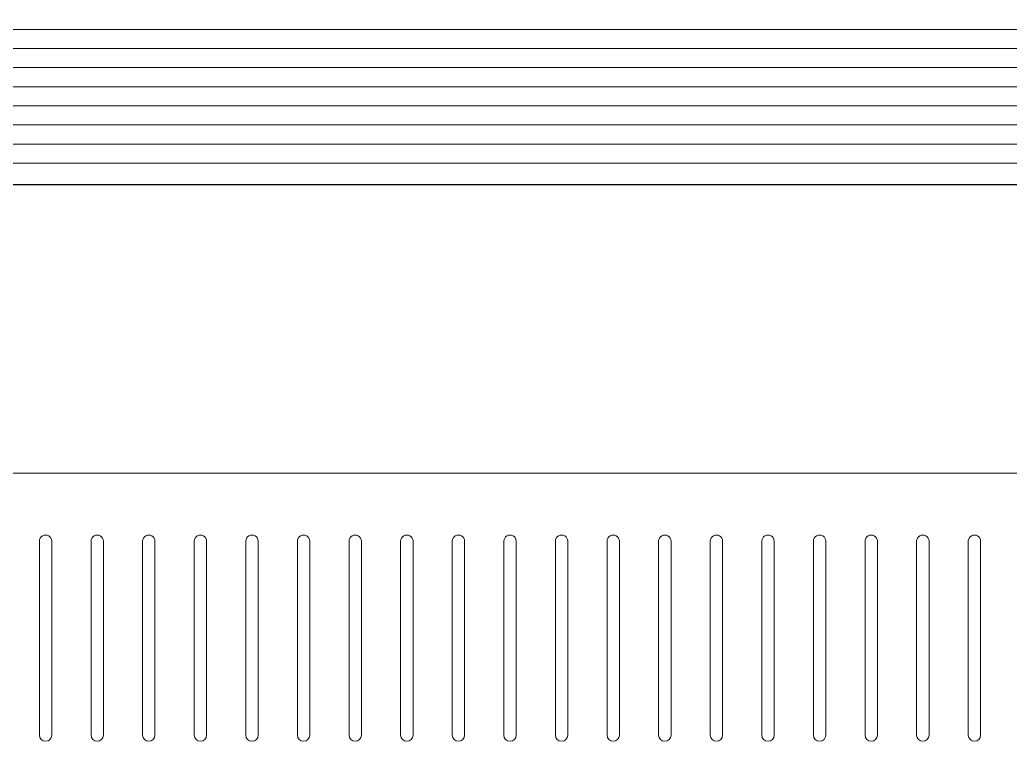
# Model space of a CAD drawing. Header units: millimetres. Extents: x -71336 to -33468, y -26189 to 22712.
# Drawn here: x -34305.3 to -34152.7, y -13294.6 to -13183.5 of the extents above; entities that cross this region are included whole.
import ezdxf

# ---------------------------------------------------------------- set-up
doc = ezdxf.new("R2010")
doc.units = ezdxf.units.MM
doc.set_wipeout_variables(frame=1)
doc.layers.add('PDF3_Geometry', color=7, linetype='Continuous')
doc.layers.add('SC - Equipment', color=7, linetype='Continuous', lineweight=13)
doc.layers.add('SC - Rack Layout - U-guides and centreline', color=5, linetype='Continuous', lineweight=13, plot=False)
doc.styles.add('ARIAL', font='arial.ttf')

# ---------------------------------------------------------------- blocks, each defined once
blk = doc.blocks.new('*U240')
at = {"layer": 'SC - Rack Layout - U-guides and centreline', "ltscale": 5}
blk.add_lwpolyline([(-300, 0), (300, 0)], dxfattribs=at)
blk = doc.blocks.new('*U241')
at = {"layer": 'SC - Rack Layout - U-guides and centreline', "color": 0, "linetype": 'ByBlock', "lineweight": -2, "transparency": 16777216}
for p in [(0, 44.45), (0, 0)]:
    blk.add_blockref('*U240', p, dxfattribs=at)
blk = doc.blocks.new('*U270')
at = {"layer": 'SC - Equipment'}
for p, q in [((-245.364, 50.8), (244.4623, 50.8)), ((-4.9276, 40.3225), (-4.9276, 10.4775)), ((-3.0226, 10.4775), (-3.0226, 40.3225)), ((3.0226, 40.3225), (3.0226, 10.4775)), ((4.9276, 10.4775), (4.9276, 40.3225)), ((10.9728, 40.3225), (10.9728, 10.4775)), ((12.8778, 10.4775), (12.8778, 40.3225)), ((18.923, 40.3225), (18.923, 10.4775)), ((20.828, 10.4775), (20.828, 40.3225)), ((26.8732, 40.3225), (26.8732, 10.4775)), ((28.7782, 10.4775), (28.7782, 40.3225)), ((34.8234, 40.3225), (34.8234, 10.4775)), ((36.7284, 10.4775), (36.7284, 40.3225)), ((42.7736, 40.3225), (42.7736, 10.4775)), ((44.6786, 10.4775), (44.6786, 40.3225)), ((50.7238, 40.3225), (50.7238, 10.4775)), ((52.6288, 10.4775), (52.6288, 40.3225)), ((58.674, 40.3225), (58.674, 10.4775)), ((60.579, 10.4775), (60.579, 40.3225)), ((66.6242, 40.3225), (66.6242, 10.4775)), ((68.5292, 10.4775), (68.5292, 40.3225)), ((74.5744, 40.3225), (74.5744, 10.4775)), ((76.4794, 10.4775), (76.4794, 40.3225)), ((82.5246, 40.3225), (82.5246, 10.4775)), ((84.4296, 10.4775), (84.4296, 40.3225)), ((90.4748, 40.3225), (90.4748, 10.4775)), ((92.3798, 10.4775), (92.3798, 40.3225)), ((98.425, 40.3225), (98.425, 10.4775)), ((100.33, 10.4775), (100.33, 40.3225)), ((106.3752, 40.3225), (106.3752, 10.4775)), ((108.2802, 10.4775), (108.2802, 40.3225)), ((114.3254, 40.3225), (114.3254, 10.4775)), ((116.2304, 10.4775), (116.2304, 40.3225)), ((122.2756, 40.3225), (122.2756, 10.4775)), ((124.1806, 10.4775), (124.1806, 40.3225)), ((130.2258, 40.3225), (130.2258, 10.4775)), ((132.1308, 10.4775), (132.1308, 40.3225)), ((138.176, 40.3225), (138.176, 10.4775)), ((140.081, 10.4775), (140.081, 40.3225))]:
    blk.add_line(p, q, dxfattribs=at)
for centre, start, end in [((-3.9751, 40.3225), 359.999983, 179.999991), ((3.9751, 40.3225), 359.999983, 179.999991), ((11.9253, 40.3225), 359.999983, 179.999991), ((19.8755, 40.3225), 359.999983, 179.999991), ((27.8257, 40.3225), 359.999983, 179.999991), ((35.7759, 40.3225), 359.999983, 179.999991), ((43.7261, 40.3225), 359.999983, 179.999991), ((51.6763, 40.3225), 359.999983, 179.999991), ((59.6265, 40.3225), 359.999983, 179.999991), ((67.5767, 40.3225), 359.999983, 179.999991), ((75.5269, 40.3225), 359.999983, 179.999991), ((83.4771, 40.3225), 359.999983, 179.999991), ((91.4273, 40.3225), 359.999983, 179.999991), ((99.3775, 40.3225), 359.999983, 179.999991), ((107.3277, 40.3225), 359.999983, 179.999991), ((115.2779, 40.3225), 359.999983, 179.999991), ((123.2281, 40.3225), 359.999983, 179.999991), ((131.1783, 40.3225), 359.999983, 179.999991), ((139.1285, 40.3225), 359.999983, 179.999991), ((-3.9751, 10.4775), 179.999991, 359.999983), ((3.9751, 10.4775), 179.999991, 359.999983), ((11.9253, 10.4775), 179.999991, 359.999983), ((19.8755, 10.4775), 179.999991, 359.999983), ((27.8257, 10.4775), 179.999991, 359.999983), ((35.7759, 10.4775), 179.999991, 359.999983), ((43.7261, 10.4775), 179.999991, 359.999983), ((51.6763, 10.4775), 179.999991, 359.999983), ((59.6265, 10.4775), 179.999991, 359.999983), ((67.5767, 10.4775), 179.999991, 359.999983), ((75.5269, 10.4775), 179.999991, 359.999983), ((83.4771, 10.4775), 179.999991, 359.999983), ((91.4273, 10.4775), 179.999991, 359.999983), ((99.3775, 10.4775), 179.999991, 359.999983), ((107.3277, 10.4775), 179.999991, 359.999983), ((115.2779, 10.4775), 179.999991, 359.999983), ((123.2281, 10.4775), 179.999991, 359.999983), ((131.1783, 10.4775), 179.999991, 359.999983), ((139.1285, 10.4775), 179.999991, 359.999983)]:
    blk.add_arc(centre, 0.9525, start, end, dxfattribs=at)
at = {"ltscale": 5, "style": 'ARIAL', "flags": 1}
blk.add_attdef('UNITS', (470.5, 46), '', height=9.73997, dxfattribs=at)
blk = doc.blocks.new('LG CVCA')
at = {"layer": 'PDF3_Geometry', "lineweight": 35}
blk.add_lwpolyline([(241.5, 1.64, -0.41475), (239.86, 0), (-239.86, 0, -0.414753), (-241.5, 1.64), (-241.5, 61.68, -0.414378), (-239.86, 63.32), (239.86, 63.32, -0.414374), (241.5, 61.68)], format="xyb", close=True, dxfattribs=at)
at = {"layer": 'PDF3_Geometry', "lineweight": 18}
for points in [[(-206.85, 23.92), (206.92, 23.92)], [(-206.85, 20.98), (206.92, 20.98)], [(-206.85, 18.04), (206.92, 18.04)], [(-206.85, 15.09), (206.92, 15.09)], [(-206.85, 12.15), (206.92, 12.15)], [(-206.85, 9.21), (206.92, 9.21)], [(-207.03, 6.26), (207.11, 6.26)], [(-221.65, 3.32), (221.5, 3.32)]]:
    blk.add_lwpolyline(points, dxfattribs=at)
blk = doc.blocks.new('1U BLANK PANEL - RACK LAYOUT')
blk.add_wipeout([(-241.3, 44.45), (241.3, 44.45), (241.3, 0), (-241.3, 0)])
at = {"layer": 'SC - Equipment'}
for p, q in [((-241.3, 44.45), (241.3, 44.45)), ((241.3, 0), (-241.3, 0))]:
    blk.add_line(p, q, dxfattribs=at)
blk = doc.blocks.new('*U281')
blk.add_blockref('1U BLANK PANEL - RACK LAYOUT', (0, -44.45))

msp = doc.modelspace()

# ---------------------------------------------------------------- block references
msp.add_blockref('LG CVCA', (-34297.305, -13208.917))
at = {"layer": 'SC - Equipment'}
msp.add_blockref('*U270', (-34297.305, -13304.167), dxfattribs=at)
at = {"layer": 'SC - Rack Layout - U-guides and centreline'}
msp.add_blockref('*U241', (-34297.756, -13253.367), dxfattribs=at)

# ---------------------------------------------------------------- next in the draw order: block references
at = {"layer": 'SC - Equipment'}
msp.add_blockref('*U281', (-34297.756, -13208.917), dxfattribs=at)

doc.saveas('drawing.dxf')
